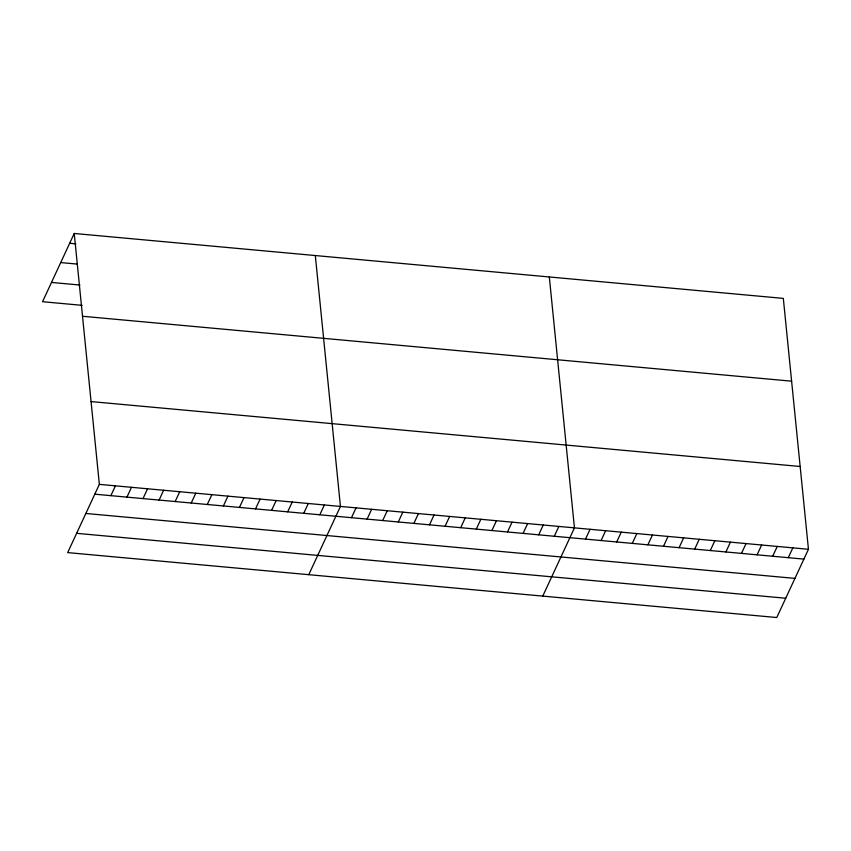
<?xml version="1.0" encoding="UTF-8"?>
<svg xmlns="http://www.w3.org/2000/svg" width="851" height="851" viewBox="0 0 851 851"><rect width="100%" height="100%" fill="white"/><g stroke="black" fill="none" stroke-linecap="round" stroke-linejoin="round"><path stroke-width="1.28" d="M74.228 233.472L99.354 484.368L67.676 552.607L776.772 617.528L808.45 549.289L783.324 298.393L74.228 233.472L42.55 301.711L82.111 305.339M110.864 495.665L115.428 485.836M126.937 497.133L131.501 487.315M143.011 498.601L147.574 488.782M159.084 500.069L163.647 490.25M175.157 501.547L179.721 491.729M191.23 503.015L195.794 493.197M207.304 504.483L211.867 494.665M223.377 505.962L227.94 496.144M239.45 507.43L244.014 497.612M255.523 508.898L260.087 499.08M271.597 510.377L276.149 500.558M287.67 511.845L292.223 502.026M303.743 513.313L308.296 503.494M319.816 514.791L324.369 504.973M308.764 574.68L340.443 506.441L315.317 255.545M351.484 517.685L356.048 507.866M367.089 519.121L371.642 509.292M382.684 520.546L387.248 510.728M398.289 521.971L402.842 512.153M413.884 523.397L418.447 513.578M429.489 524.833L434.042 515.004M445.084 526.258L449.647 516.44M460.689 527.684L465.252 517.865M476.294 529.109L480.847 519.291M491.889 530.545L496.452 520.716M507.494 531.971L512.047 522.152M523.088 533.396L527.652 523.578M538.694 534.822L543.246 525.003M554.288 536.258L558.852 526.439M542.768 596.104L574.446 527.865L549.32 276.969M585.488 539.109L590.051 529.29M601.093 540.534L605.646 530.716M616.688 541.97L621.251 532.152M632.293 543.395L636.846 533.577M647.888 544.821L652.451 535.002M663.493 546.246L668.046 536.428M679.087 547.682L683.651 537.864M694.693 549.108L699.245 539.289M710.287 550.533L714.851 540.715M725.892 551.959L730.445 542.14M741.487 553.395L746.05 543.576M757.092 554.82L761.645 545.002M772.687 556.246L777.25 546.427M788.292 557.671L792.845 547.853M69.665 243.29L75.845 243.854M60.719 262.576L76.792 264.044M51.496 282.436L79.941 285.042M82.515 316.264L791.611 381.184M91.057 401.576L800.163 466.486M99.354 484.368L808.45 549.289M94.791 494.186L803.887 559.107M85.845 513.472L794.94 578.382M76.622 533.332L785.718 598.242"/></g></svg>
